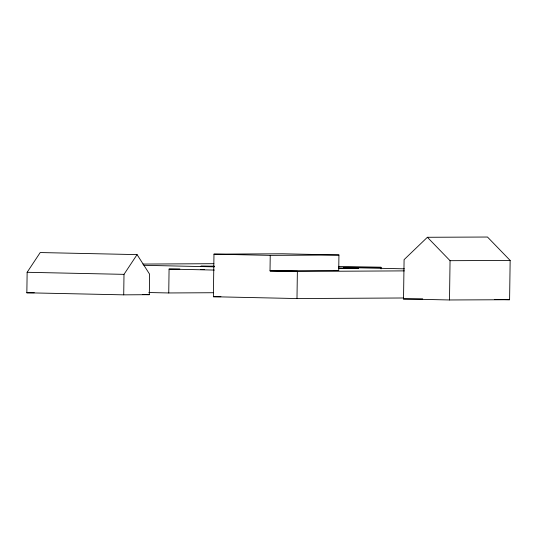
<?xml version="1.0" encoding="UTF-8"?>
<svg xmlns="http://www.w3.org/2000/svg" width="537" height="537" viewBox="0 0 537 537"><rect width="100%" height="100%" fill="white"/><g stroke="black" fill="none" stroke-linecap="round" stroke-linejoin="round"><path stroke-width="0.81" d="M26.85 292.786L27.139 272.293L40.208 252.551L137.076 254.612L149.601 274.185L149.313 294.679L123.718 294.847L26.85 292.786L34.281 292.739M123.718 294.847L124 274.353L137.076 254.612M148.836 292.531L168.746 292.96L169.074 269.084L179.848 269.03M403.166 297.988L296.988 298.552L213.377 296.733L213.974 254.149L282.677 253.779L338.941 255.001L338.726 270.487L270.017 270.856L270.232 255.37L338.941 255.001M296.988 298.552L297.37 271.232L270.017 270.856L297.37 271.447L404.381 270.883M381.055 268.943L381.075 267.305L338.444 266.379M403.535 298.948L404.086 259.666L427.385 237.28L487.489 237.032L510.15 260.438L509.6 299.72L449.503 299.968L403.535 298.948L422.733 298.867M449.503 299.968L450.053 260.687L427.385 237.28M142.882 264.07L213.887 263.694M214.203 266.13L200.865 266.198L214.223 266.486M381.075 267.305L343.438 267.5L404.428 268.829M338.585 268.466L358.588 268.359L338.552 267.923M204.154 269.406L200.818 269.426L204.161 269.493M168.746 292.96L213.478 292.725M213.377 296.733L220.908 296.692M450.053 260.687L510.15 260.438M213.974 254.149L270.232 255.37M143.909 265.312L214.364 266.842M333.759 270.38L338.726 270.487M169.074 269.084L214.357 270.071M27.139 272.293L124 274.353M494.557 299.384L509.6 299.72M142.634 294.538L149.313 294.679"/></g></svg>
